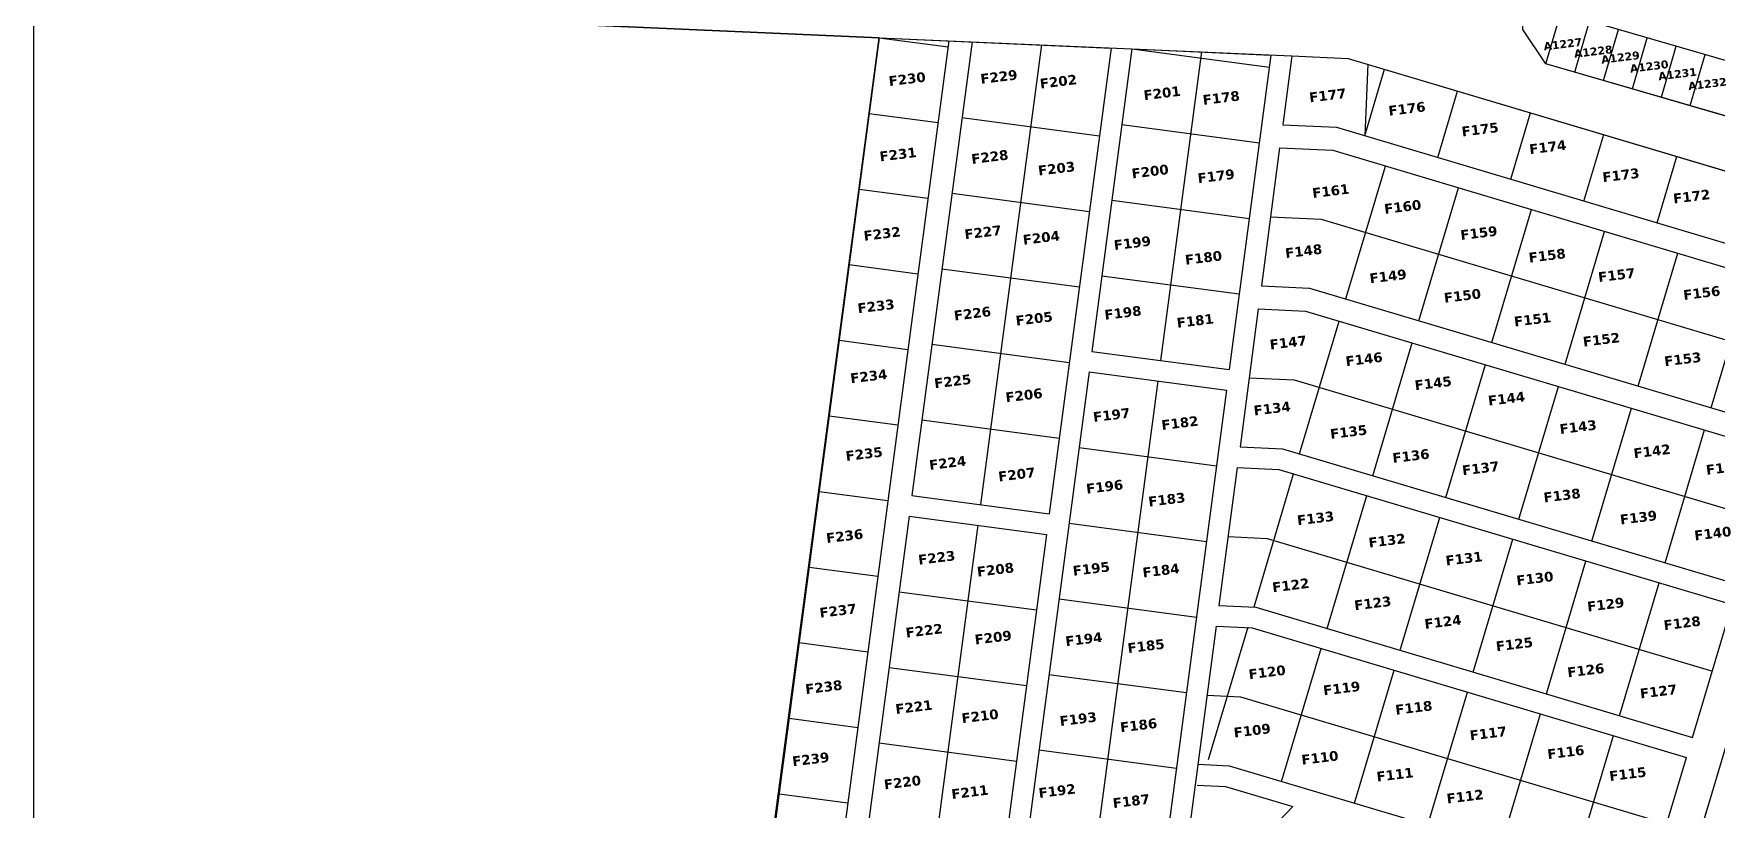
# Model space of a CAD drawing. Header units: millimetres. Extents: x 2359 to 301137, y 976657 to 981112.
# Drawn here: x 297951 to 298680, y 979119 to 979455 of the extents above; entities that cross this region are included whole.
import ezdxf

# ---------------------------------------------------------------- set-up
doc = ezdxf.new("R2010")
doc.units = ezdxf.units.MM
doc.header["$MEASUREMENT"] = 0
doc.layers.add('Annotation - Text_Pen_No__86', color=7, linetype='Continuous', lineweight=20, true_color=0x5555ff)
doc.layers.add('DESIGNNN', color=7, linetype='Continuous')
doc.layers.add('Plines', color=1, linetype='Continuous')
doc.styles.get("Standard").update_dxf_attribs({"font": 'arial.ttf'})

msp = doc.modelspace()

# ---------------------------------------------------------------- hatches: boundary and pattern name
h = msp.add_hatch()
h.set_pattern_fill('ANSI31', color=3)
h.set_pattern_definition([(45, (20960.45515, 4365.00687), (-0.088388347648, 0.088388347648), [])])
h.paths.add_polyline_path([(298773.08215, 979737.96039), (298764.82816, 979745.83041), (298733.04482, 979712.5765), (298741.41854, 979704.59231)])
h.paths.add_polyline_path([(298771.71136, 979443.58121), (298771.97351, 979443.33126), (298787.80531, 979460.0153), (298779.08833, 979468.32677)])
h.paths.add_polyline_path([(298595.43295, 979485.49119), (298595.41731, 979479.67733), (298614.57331, 979474.11684, 0.498767686), (298618.4096, 979476.98993), (298618.4326, 979485.63167)])
h.paths.add_polyline_path([(298627.39853, 979472.65509, 0.334437547), (298629.56222, 979469.76594), (298650.37459, 979463.72465), (298650.39845, 979472.59322)])
h.paths.add_polyline_path([(298645.82265, 979466.33025), (298668.52312, 979459.38737), (298670.92125, 979467.22832), (298648.22079, 979474.1712)], flags=9)

# ---------------------------------------------------------------- linework, layer by layer
for p, q in [((298605.37612, 979442.42438), (298611.78777, 979464.51263)), ((298617.86078, 979438.80041), (298624.27243, 979460.88866)), ((298630.34544, 979435.17643), (298636.75709, 979457.26468)), ((298642.8301, 979431.55245), (298649.24175, 979453.6407)), ((298655.31477, 979427.92848), (298661.72642, 979450.01673)), ((298667.79943, 979424.3045), (298674.21108, 979446.39275)), ((298743.74017, 979402.26086), (298605.37612, 979442.42438))]:
    msp.add_line(p, q)
at = {"color": 1}
for p, q in [((298316.89977, 979453.63339), (298346.63939, 979449.68942)), ((298426.2169, 979448.82864), (298485.69615, 979440.94071)), ((298528.29087, 979442.17757), (298526.93275, 979411.27774)), ((298526.93275, 979411.27774), (298535.5034, 979440.02742)), ((298558.55739, 979401.85003), (298567.12804, 979430.5997)), ((298590.18204, 979392.42231), (298598.75269, 979421.17199)), ((298312.56141, 979420.9198), (298342.30103, 979416.97584)), ((298352.67779, 979419.15659), (298412.15704, 979411.26866)), ((298421.87854, 979416.11505), (298481.35779, 979408.22713)), ((298621.80668, 979382.99459), (298630.37733, 979411.74427)), ((298653.43133, 979373.56688), (298662.00198, 979402.31656)), ((298308.22305, 979388.20622), (298337.96267, 979384.26225)), ((298348.33943, 979386.44301), (298407.81867, 979378.55508)), ((298417.54018, 979383.40147), (298477.01943, 979375.51354)), ((298303.88469, 979355.49263), (298333.62431, 979351.54867)), ((298344.00107, 979353.72942), (298403.48031, 979345.84149)), ((298413.20182, 979350.68788), (298472.68107, 979342.79996)), ((298299.54633, 979322.77905), (298329.28595, 979318.83508)), ((298339.66271, 979321.01584), (298399.14195, 979313.12791)), ((298408.86346, 979317.9743), (298468.34271, 979310.08637)), ((298407.68027, 979309.05241), (298467.15952, 979301.16448)), ((298295.20797, 979290.06546), (298324.94759, 979286.1215)), ((298335.32435, 979288.30225), (298394.80359, 979280.41432)), ((298403.34191, 979276.33883), (298462.82116, 979268.4509)), ((298290.86961, 979257.35188), (298320.60923, 979253.40791)), ((298330.98599, 979255.58867), (298390.46523, 979247.70074)), ((298329.8028, 979246.66678), (298389.28204, 979238.77885)), ((298399.00355, 979243.62524), (298458.4828, 979235.73731)), ((298286.53125, 979224.63829), (298316.27087, 979220.69433)), ((298325.46444, 979213.9532), (298384.94368, 979206.06527)), ((298394.66519, 979210.91166), (298454.14444, 979203.02373)), ((298282.19289, 979191.92471), (298311.93251, 979187.98075)), ((298321.12608, 979181.23961), (298380.60532, 979173.35168)), ((298390.32683, 979178.19807), (298449.80608, 979170.31015)), ((298277.85453, 979159.21112), (298307.59415, 979155.26716)), ((298316.78772, 979148.52603), (298376.26696, 979140.6381)), ((298385.98847, 979145.48449), (298445.46772, 979137.59656)), ((298273.51617, 979126.49754), (298303.25579, 979122.55358))]:
    msp.add_line(p, q, dxfattribs=at)
at = {"layer": 'DESIGNNN', "color": 7}
msp.add_lwpolyline([(297950.96213, 981111.86539), (301100.96213, 981111.86539), (301100.96213, 976656.86539), (297950.96213, 976656.86539)], close=True, dxfattribs=at)
msp.add_lwpolyline([(298743.74082, 979402.26067), (298605.37612, 979442.42438), (298595.35685, 979457.2018), (298596.86685, 980018.50989)], dxfattribs=at)
msp.add_lwpolyline([(298743.71389, 979402.17033), (298749.31583, 979421.46789, 0.41421853), (298747.27107, 979425.18532), (298595.38932, 979469.27268)], format="xyb", dxfattribs=at)
at = {"layer": 'Plines', "color": 7}
for points in [[(299006.21485, 979325.7868), (298605.37612, 979442.42438), (298595.35685, 979457.2018), (298596.86685, 980018.50989), (298596.86685, 980474.62869)], [(298316.89977, 979453.63339), (298030.76347, 979466.20976), (298316.89977, 979453.63339), (298426.2169, 979448.82864)], [(298426.2169, 979448.82864), (298495.41766, 979445.7871)], [(298495.41766, 979445.7871), (298519.77391, 979444.71658), (298990.84695, 979304.28361), (299168.42739, 979072.43764), (299169.487, 979057.09206), (299176.69522, 978955.93689)], [(298454.37409, 979130.28502), (298466.73548, 979129.74171), (298495.8344, 979121.06694)]]:
    msp.add_lwpolyline(points, dxfattribs=at)
at = {"layer": 'Plines', "color": 1}
for points in [[(298665.86685, 978526.6938), (298665.86685, 978526.6938), (298456.46233, 978728.44304), (298247.05782, 978930.19228), (298281.97879, 979191.91284), (298316.89977, 979453.63339), (298417.19072, 979449.22536)], [(298316.89977, 979453.63339), (298247.55182, 978930.71228)], [(298346.98706, 979452.31098), (298281.61964, 978959.40528)], [(298357.01615, 979451.87018), (298330.98599, 979255.58867)], [(298387.10343, 979450.54777), (298360.72561, 979251.6447)], [(298417.19072, 979449.22536), (298390.46523, 979247.70074)], [(298426.2169, 979448.82864), (298408.86346, 979317.9743)], [(298426.2169, 979448.82864), (298486.39147, 979446.18382)], [(298456.30419, 979447.50623), (298438.60308, 979314.03034)], [(298486.39147, 979446.18382), (298468.34271, 979310.08637)], [(298495.41766, 979445.7871), (298491.4584, 979415.93216)], [(298495.41766, 979445.7871), (298519.77391, 979444.71658), (298755.31043, 979374.5001), (298990.84695, 979304.28361), (299168.42739, 979072.43764), (298912.40447, 978794.41555)], [(298491.4584, 979415.93216), (298514.7545, 979414.90824), (298728.51412, 979351.18372)], [(298490.13865, 979405.98051), (298482.22013, 979346.27062)], [(298490.13865, 979405.98051), (298513.08136, 979404.97212), (298725.65724, 979341.6005)], [(298518.76807, 979340.66744), (298535.90937, 979398.1668)], [(298550.39271, 979331.23973), (298567.53401, 979388.73908)], [(298582.01736, 979321.81201), (298599.15866, 979379.31136)], [(298486.17939, 979376.12556), (298508.06195, 979375.16377), (298717.08659, 979312.85082)], [(298613.642, 979312.38429), (298630.7833, 979369.88365)], [(298613.642, 979312.38429), (298630.7833, 979369.88365)], [(298645.26665, 979302.95658), (298662.40795, 979360.45593)], [(298676.89129, 979293.52886), (298694.03259, 979351.02822)], [(298482.22013, 979346.27062), (298503.04254, 979345.35542), (298708.51594, 979284.10114)], [(298480.90038, 979336.31897), (298472.98186, 979276.60908)], [(298480.90038, 979336.31897), (298501.36941, 979335.41931), (298705.65905, 979274.51792)], [(298498.76988, 979273.58486), (298515.91118, 979331.08422)], [(298530.39453, 979264.15714), (298547.53583, 979321.6565)], [(298562.01917, 979254.72943), (298579.16047, 979312.22878)], [(298407.68027, 979309.05241), (298364.54426, 978983.78351)], [(298437.4199, 979305.10845), (298399.67907, 979020.5222)], [(298476.94112, 979306.46403), (298496.35, 979305.61096), (298697.0884, 979245.76824)], [(298467.15952, 979301.16448), (298434.81388, 979057.26089)], [(298593.64382, 979245.30171), (298610.78512, 979302.80107)], [(298625.26846, 979235.874), (298642.40976, 979293.37335)], [(298656.89311, 979226.44628), (298674.03441, 979283.94563)], [(298472.98186, 979276.60908), (298491.33059, 979275.80261), (298688.51775, 979217.01856)], [(298471.79409, 979267.6526), (298463.87557, 979207.94271)], [(298471.79409, 979267.6526), (298489.82476, 979266.86011), (298685.94656, 979208.39366)], [(298479.05738, 979207.4606), (298496.19869, 979264.95996)], [(298510.68203, 979198.03289), (298527.82333, 979255.53224)], [(298329.8028, 979246.66678), (298290.57181, 978950.84392)], [(298359.54242, 979242.72282), (298318.869, 978936.02321)], [(298542.30667, 979188.60517), (298559.44798, 979246.10453)], [(298389.28204, 979238.77885), (298354.00381, 978972.7619)], [(298467.83483, 979237.79765), (298484.80535, 979237.05176), (298677.3759, 979179.64398)], [(298573.93132, 979179.17746), (298591.07262, 979236.67681)], [(298605.55596, 979169.74974), (298622.69727, 979227.24909)], [(298637.18061, 979160.32202), (298654.32191, 979217.82138)], [(298463.87557, 979207.94271), (298479.78594, 979207.24341), (298668.80525, 979150.89431)], [(298668.80525, 979150.89431), (298685.94656, 979208.39366)], [(298462.68779, 979198.98623), (298445.35433, 979068.2825)], [(298459.34489, 979141.33635), (298476.48619, 979198.8357)], [(298462.68779, 979198.98623), (298478.28012, 979198.30091), (298666.23406, 979142.2694)], [(298490.96953, 979131.90863), (298508.11083, 979189.40798)], [(298522.59418, 979122.48091), (298539.73548, 979179.98027)], [(298458.72854, 979169.13128), (298473.26071, 979168.49256), (298657.66341, 979113.51973)], [(298554.21882, 979113.0532), (298571.36012, 979170.55255)], [(298661.46778, 979073.77647), (298690.3223, 979170.56705)], [(298585.84347, 979103.62548), (298602.98477, 979161.12484)], [(298617.46811, 979094.19777), (298634.60941, 979151.69712)], [(298454.76928, 979139.27634), (298468.2413, 979138.68421), (298649.09276, 979084.77005)], [(298649.09276, 979084.77005), (298666.23406, 979142.2694)], [(298652.61144, 979044.06847), (298675.75219, 979121.69259)]]:
    msp.add_lwpolyline(points, dxfattribs=at)
at = {"layer": 'Plines', "color": 2}
msp.add_lwpolyline([(298445.35433, 979068.2825), (298495.8344, 979121.06694)], dxfattribs=at)

# ---------------------------------------------------------------- texts
at = {"layer": 'Annotation - Text_Pen_No__86', "color": 7, "linetype": 'Continuous', "lineweight": 20, "attachment_point": 2, "rotation": 7.03243421}
for s, insert, char_height in [('\\A1;{\\fVerdana|b1|i0|c0|p34;A1227}', (298612.45278, 979452.60911), 3.4335879), ('\\A1;{\\fVerdana|b1|i0|c0|p34;A1228}', (298625.6238, 979449.41576), 3.4335879), ('\\A1;{\\fVerdana|b1|i0|c0|p34;A1229}', (298637.37227, 979446.87404), 3.4335879), ('\\A1;{\\fVerdana|b1|i0|c0|p34;A1230}', (298649.8216, 979442.9867), 3.4335879), ('\\A1;{\\fVerdana|b1|i0|c0|p34;F230}', (298328.68085, 979437.9443), 4.2341379), ('\\A1;{\\fVerdana|b1|i0|c0|p34;F229}', (298368.38306, 979438.88509), 4.2341379), ('\\A1;{\\fVerdana|b1|i0|c0|p34;F202}', (298394.11885, 979436.8467), 4.2341379), ('\\A1;{\\fVerdana|b1|i0|c0|p34;A1231}', (298662.07638, 979439.68247), 3.4335879), ('\\A1;{\\fVerdana|b1|i0|c0|p34;A1232}', (298675.01204, 979435.40644), 3.4335879), ('\\A1;{\\fVerdana|b1|i0|c0|p34;F201}', (298438.99963, 979431.82907), 4.2341379), ('\\A1;{\\fVerdana|b1|i0|c0|p34;F178}', (298464.57849, 979429.79065), 4.2341379), ('\\A1;{\\fVerdana|b1|i0|c0|p34;F177}', (298510.66611, 979430.8759), 4.2341379), ('\\A1;{\\fVerdana|b1|i0|c0|p34;F176}', (298544.95878, 979425.07714), 4.2341379), ('\\A1;{\\fVerdana|b1|i0|c0|p34;F175}', (298576.61357, 979416.11544), 4.2341379), ('\\A1;{\\fVerdana|b1|i0|c0|p34;F174}', (298605.8942, 979408.47162), 4.2341379), ('\\A1;{\\fVerdana|b1|i0|c0|p34;F231}', (298324.75775, 979405.32971), 4.2341379), ('\\A1;{\\fVerdana|b1|i0|c0|p34;F228}', (298364.45991, 979404.2321), 4.2341379), ('\\A1;{\\fVerdana|b1|i0|c0|p34;F203}', (298393.33422, 979399.21447), 4.2341379), ('\\A1;{\\fVerdana|b1|i0|c0|p34;F200}', (298433.82106, 979397.96007), 4.2341379), ('\\A1;{\\fVerdana|b1|i0|c0|p34;F179}', (298462.38152, 979395.92166), 4.2341379), ('\\A1;{\\fVerdana|b1|i0|c0|p34;F173}', (298637.549, 979396.34695), 4.2341379), ('\\A1;{\\fVerdana|b1|i0|c0|p34;F161}', (298511.98507, 979389.49385), 4.2341379), ('\\A1;{\\fVerdana|b1|i0|c0|p34;F172}', (298668.14859, 979387.12164), 4.2341379), ('\\A1;{\\fVerdana|b1|i0|c0|p34;F160}', (298543.11227, 979382.64079), 4.2341379), ('\\A1;{\\fVerdana|b1|i0|c0|p34;F232}', (298317.853, 979370.99032), 4.2341379), ('\\A1;{\\fVerdana|b1|i0|c0|p34;F227}', (298361.47831, 979371.61753), 4.2341379), ('\\A1;{\\fVerdana|b1|i0|c0|p34;F204}', (298386.74337, 979369.2655), 4.2341379), ('\\A1;{\\fVerdana|b1|i0|c0|p34;F159}', (298576.08597, 979371.30684), 4.2341379), ('\\A1;{\\fVerdana|b1|i0|c0|p34;F199}', (298426.11719, 979366.96598), 4.2341379), ('\\A1;{\\fVerdana|b1|i0|c0|p34;F148}', (298500.25502, 979363.48199), 4.2341379), ('\\A1;{\\fVerdana|b1|i0|c0|p34;F180}', (298456.91925, 979360.60699), 4.2341379), ('\\A1;{\\fVerdana|b1|i0|c0|p34;F158}', (298605.63043, 979361.55439), 4.2341379), ('\\A1;{\\fVerdana|b1|i0|c0|p34;F149}', (298536.78132, 979352.59268), 4.2341379), ('\\A1;{\\fVerdana|b1|i0|c0|p34;F157}', (298635.70243, 979353.11983), 4.2341379), ('\\A1;{\\fVerdana|b1|i0|c0|p34;F150}', (298568.96366, 979344.15813), 4.2341379), ('\\A1;{\\fVerdana|b1|i0|c0|p34;F156}', (298672.53483, 979345.37841), 4.2341379), ('\\A1;{\\fVerdana|b1|i0|c0|p34;F233}', (298315.20805, 979339.63702), 4.2341379), ('\\A1;{\\fVerdana|b1|i0|c0|p34;F226}', (298356.9325, 979336.47858), 4.2341379), ('\\A1;{\\fVerdana|b1|i0|c0|p34;F205}', (298383.64247, 979334.26768), 4.2341379), ('\\A1;{\\fVerdana|b1|i0|c0|p34;F198}', (298422.04789, 979336.79444), 4.2341379), ('\\A1;{\\fVerdana|b1|i0|c0|p34;F181}', (298453.34122, 979333.32016), 4.2341379), ('\\A1;{\\fVerdana|b1|i0|c0|p34;F151}', (298599.29948, 979333.87849), 4.2341379), ('\\A1;{\\fVerdana|b1|i0|c0|p34;F147}', (298493.56211, 979323.92406), 4.2341379), ('\\A1;{\\fVerdana|b1|i0|c0|p34;F152}', (298629.10771, 979325.18037), 4.2341379), ('\\A1;{\\fVerdana|b1|i0|c0|p34;F146}', (298526.39562, 979316.72246), 4.2341379), ('\\A1;{\\fVerdana|b1|i0|c0|p34;F153}', (298664.29893, 979316.70833), 4.2341379), ('\\A1;{\\fVerdana|b1|i0|c0|p34;F234}', (298312.08092, 979309.34211), 4.2341379), ('\\A1;{\\fVerdana|b1|i0|c0|p34;F225}', (298348.38516, 979307.16249), 4.2341379), ('\\A1;{\\fVerdana|b1|i0|c0|p34;F145}', (298556.29278, 979306.3201), 4.2341379), ('\\A1;{\\fVerdana|b1|i0|c0|p34;F206}', (298379.23596, 979301.09065), 4.2341379), ('\\A1;{\\fVerdana|b1|i0|c0|p34;F144}', (298588.05857, 979299.65193), 4.2341379), ('\\A1;{\\fVerdana|b1|i0|c0|p34;F197}', (298417.14848, 979292.57643), 4.2341379), ('\\A1;{\\fVerdana|b1|i0|c0|p34;F182}', (298446.70327, 979289.10216), 4.2341379), ('\\A1;{\\fVerdana|b1|i0|c0|p34;F134}', (298486.62165, 979295.38431), 4.2341379), ('\\A1;{\\fVerdana|b1|i0|c0|p34;F135}', (298519.72213, 979285.24867), 4.2341379), ('\\A1;{\\fVerdana|b1|i0|c0|p34;F143}', (298619.02351, 979287.38249), 4.2341379), ('\\A1;{\\fVerdana|b1|i0|c0|p34;F235}', (298310.05537, 979275.71347), 4.2341379), ('\\A1;{\\fVerdana|b1|i0|c0|p34;F136}', (298546.683, 979274.84633), 4.2341379), ('\\A1;{\\fVerdana|b1|i0|c0|p34;F142}', (298651.01517, 979276.88881), 4.2341379), ('\\A1;{\\fVerdana|b1|i0|c0|p34;F224}', (298346.20375, 979271.82125), 4.2341379), ('\\A1;{\\fVerdana|b1|i0|c0|p34;F137}', (298576.84714, 979269.51178), 4.2341379), ('\\A1;{\\fVerdana|b1|i0|c0|p34;F141}', (298682.36481, 979269.72127), 4.2341379), ('\\A1;{\\fVerdana|b1|i0|c0|p34;F207}', (298376.11972, 979266.83923), 4.2341379), ('\\A1;{\\fVerdana|b1|i0|c0|p34;F196}', (298414.13511, 979261.54629), 4.2341379), ('\\A1;{\\fVerdana|b1|i0|c0|p34;F183}', (298441.0409, 979255.98399), 4.2341379), ('\\A1;{\\fVerdana|b1|i0|c0|p34;F138}', (298612.0831, 979257.77581), 4.2341379), ('\\A1;{\\fVerdana|b1|i0|c0|p34;F133}', (298505.41933, 979247.9077), 4.2341379), ('\\A1;{\\fVerdana|b1|i0|c0|p34;F139}', (298645.17033, 979248.21874), 4.2341379), ('\\A1;{\\fVerdana|b1|i0|c0|p34;F236}', (298301.62591, 979240.19676), 4.2341379), ('\\A1;{\\fVerdana|b1|i0|c0|p34;F132}', (298536.33671, 979238.23692), 4.2341379), ('\\A1;{\\fVerdana|b1|i0|c0|p34;F140}', (298677.31701, 979241.31668), 4.2341379), ('\\A1;{\\fVerdana|b1|i0|c0|p34;F223}', (298341.46716, 979230.82478), 4.2341379), ('\\A1;{\\fVerdana|b1|i0|c0|p34;F208}', (298366.89033, 979225.64554), 4.2341379), ('\\A1;{\\fVerdana|b1|i0|c0|p34;F195}', (298408.35135, 979226.03535), 4.2341379), ('\\A1;{\\fVerdana|b1|i0|c0|p34;F184}', (298438.53587, 979225.29371), 4.2341379), ('\\A1;{\\fVerdana|b1|i0|c0|p34;F131}', (298569.67373, 979230.44655), 4.2341379), ('\\A1;{\\fVerdana|b1|i0|c0|p34;F122}', (298494.66548, 979218.89532), 4.2341379), ('\\A1;{\\fVerdana|b1|i0|c0|p34;F130}', (298600.32223, 979221.85029), 4.2341379), ('\\A1;{\\fVerdana|b1|i0|c0|p34;F123}', (298530.15325, 979211.10498), 4.2341379), ('\\A1;{\\fVerdana|b1|i0|c0|p34;F129}', (298630.97078, 979210.56771), 4.2341379), ('\\A1;{\\fVerdana|b1|i0|c0|p34;F237}', (298298.76606, 979207.8881), 4.2341379), ('\\A1;{\\fVerdana|b1|i0|c0|p34;F124}', (298560.53293, 979203.04599), 4.2341379), ('\\A1;{\\fVerdana|b1|i0|c0|p34;F128}', (298664.03892, 979202.50871), 4.2341379), ('\\A1;{\\fVerdana|b1|i0|c0|p34;F222}', (298336.03695, 979199.25603), 4.2341379), ('\\A1;{\\fVerdana|b1|i0|c0|p34;F209}', (298365.90301, 979196.29644), 4.2341379), ('\\A1;{\\fVerdana|b1|i0|c0|p34;F194}', (298405.14854, 979195.55656), 4.2341379), ('\\A1;{\\fVerdana|b1|i0|c0|p34;F185}', (298432.05271, 979192.59699), 4.2341379), ('\\A1;{\\fVerdana|b1|i0|c0|p34;F125}', (298591.45031, 979193.3752), 4.2341379), ('\\A1;{\\fVerdana|b1|i0|c0|p34;F120}', (298484.44927, 979181.2867), 4.2341379), ('\\A1;{\\fVerdana|b1|i0|c0|p34;F126}', (298622.36769, 979182.0926), 4.2341379), ('\\A1;{\\fVerdana|b1|i0|c0|p34;F238}', (298292.59535, 979174.83955), 4.2341379), ('\\A1;{\\fVerdana|b1|i0|c0|p34;F119}', (298516.71088, 979174.30225), 4.2341379), ('\\A1;{\\fVerdana|b1|i0|c0|p34;F127}', (298653.82277, 979172.95908), 4.2341379), ('\\A1;{\\fVerdana|b1|i0|c0|p34;F221}', (298331.59406, 979166.20749), 4.2341379), ('\\A1;{\\fVerdana|b1|i0|c0|p34;F118}', (298547.92162, 979165.90326), 4.2341379), ('\\A1;{\\fVerdana|b1|i0|c0|p34;F210}', (298360.22599, 979162.26138), 4.2341379), ('\\A1;{\\fVerdana|b1|i0|c0|p34;F193}', (298402.68028, 979161.02824), 4.2341379), ('\\A1;{\\fVerdana|b1|i0|c0|p34;F186}', (298428.84395, 979158.3153), 4.2341379), ('\\A1;{\\fVerdana|b1|i0|c0|p34;F109}', (298477.99694, 979156.0352), 4.2341379), ('\\A1;{\\fVerdana|b1|i0|c0|p34;F117}', (298580.14303, 979154.8106), 4.2341379), ('\\A1;{\\fVerdana|b1|i0|c0|p34;F239}', (298286.95504, 979143.62273), 4.2341379), ('\\A1;{\\fVerdana|b1|i0|c0|p34;F110}', (298507.30637, 979144.25905), 4.2341379), ('\\A1;{\\fVerdana|b1|i0|c0|p34;F116}', (298613.71828, 979146.69403), 4.2341379), ('\\A1;{\\fVerdana|b1|i0|c0|p34;F111}', (298539.79857, 979136.95412), 4.2341379), ('\\A1;{\\fVerdana|b1|i0|c0|p34;F115}', (298640.5243, 979137.22467), 4.2341379), ('\\A1;{\\fVerdana|b1|i0|c0|p34;F220}', (298326.65731, 979133.58262), 4.2341379), ('\\A1;{\\fVerdana|b1|i0|c0|p34;F211}', (298355.82133, 979129.41963), 4.2341379), ('\\A1;{\\fVerdana|b1|i0|c0|p34;F192}', (298393.56301, 979129.9094), 4.2341379), ('\\A1;{\\fVerdana|b1|i0|c0|p34;F187}', (298425.66792, 979125.50154), 4.2341379), ('\\A1;{\\fVerdana|b1|i0|c0|p34;F112}', (298570.12457, 979127.48478), 4.2341379)]:
    msp.add_mtext(s, dxfattribs=dict(at, insert=insert, char_height=char_height))

doc.saveas('drawing.dxf')
